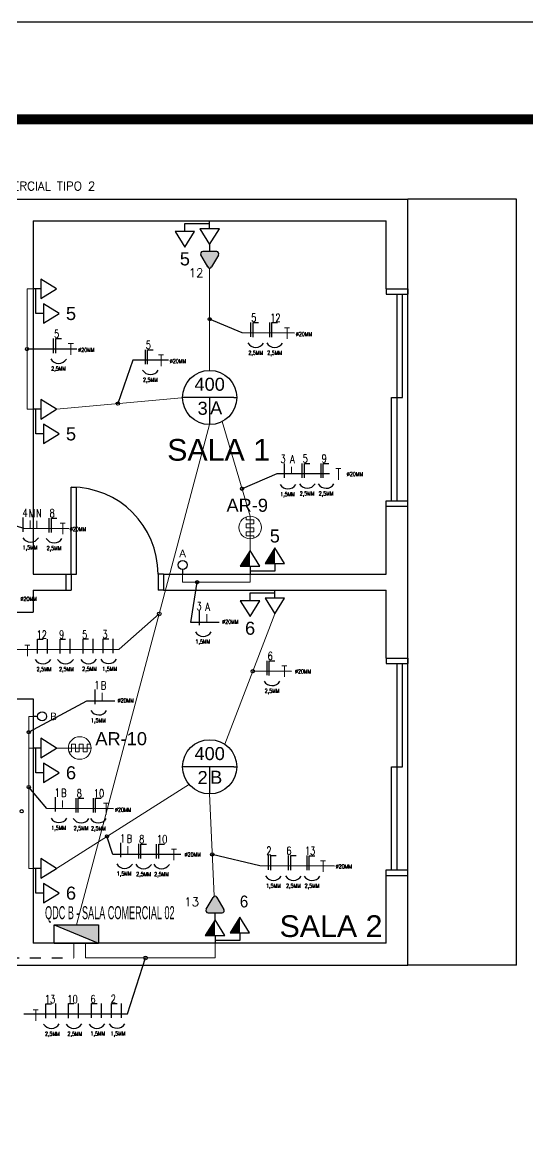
# Model space of a CAD drawing. Header units: metres. Extents: x 2999 to 3164, y 1641 to 1678.
# Drawn here: x 3037.2 to 3041.86, y 1667.97 to 1678.17 of the extents above; entities that cross this region are included whole.
import ezdxf
from ezdxf.enums import TextEntityAlignment as Align

# ---------------------------------------------------------------- set-up
doc = ezdxf.new("R2010")
doc.units = ezdxf.units.M
doc.linetypes.add('DASHDOT', pattern=[1, 0.5, -0.25, 0, -0.25])
for name, color, linetype in [('ARQ-FOLHA', 7, 'Continuous'), ('ELETRODUTO EMBUTIDO LAJE PAREDE', 2, 'Continuous'), ('ELETRODUTO LUMINÁRIA', 3, 'Continuous'), ('ELETRODUTO TEXTO', 250, 'Continuous'), ('LEGENDA_TEXTO', 136, 'Continuous'), ('PAREDE', 4, 'Continuous'), ('PDF3_DI-Barramento Fase 3', 4, 'Continuous'), ('TOMADAS-ENERGIA', 1, 'Continuous'), ('VISTA', 251, 'Continuous')]:
    doc.layers.add(name, color=color, linetype=linetype)
for name, color, linetype, lineweight in [('ELETRODUTOS', 5, 'Continuous', 20), ('REDE ELETRICA', 7, 'Continuous', 9), ('TOMADAS', 20, 'Continuous', 13)]:
    doc.layers.add(name, color=color, linetype=linetype, lineweight=lineweight)
doc.styles.add('GYN_Carimbo_Página', font='arial.ttf', dxfattribs={"height": 0.6})
doc.styles.add('GYN_Dispositivos', font='arial.ttf', dxfattribs={"height": 0.2})
doc.styles.add('ROMAND', font='romand__.ttf', dxfattribs={"width": 0.75})
doc.styles.add('ROMANS', font='ROMANS.shx', dxfattribs={"width": 0.8, "height": 0.1})
doc.styles.add('SIMPLEX', font='simplex.shx', dxfattribs={"height": 0.1})
doc.styles.get("Standard").update_dxf_attribs({"font": 'arial.ttf', "height": 0.2})

# ---------------------------------------------------------------- blocks, each defined once
blk = doc.blocks.new('*U62')
for p, q in [((-0.373, 0), (-0.416, 0)), ((0.373, 0), (-0.373, 0)), ((0, 0), (0, -0.373)), ((0.373, 0), (0.416, 0)), ((0, -0.373), (0, -0.416))]:
    blk.add_line(p, q)
blk.add_circle((0, 0), 0.416)
at = {"color": 7, "style": 'GYN_Dispositivos'}
blk.add_attdef('P', text='', height=0.2, dxfattribs=at).set_placement((0, 0.16), align=Align.BOTTOM_CENTER)
blk.add_attdef('CI', text='', height=0.2, dxfattribs=at).set_placement((-0.16, 0), align=Align.TOP_RIGHT)
blk.add_attdef('CM', text='', height=0.2, dxfattribs=at).set_placement((0.16, 0), align=Align.TOP_LEFT)
blk = doc.blocks.new('*U53')
for p, q in [((0, 0.36), (-0.15, 0.12)), ((0.15, 0.12), (0, 0.36)), ((-0.15, 0.12), (0.15, 0.12)), ((0, 0.12), (0, 0))]:
    blk.add_line(p, q)
at = {"layer": 'REDE ELETRICA', "style": 'GYN_Carimbo_Página'}
blk.add_attdef('CIRCUITO', text='', height=0.2, dxfattribs=at).set_placement((0, 0.542), align=Align.MIDDLE_CENTER)
blk = doc.blocks.new('*U54')
for points in [[(0, 0.36), (-0.075, 0.24), (0, 0.24)], [(0, 0.24), (-0.075, 0.24), (-0.15, 0.12), (0, 0.12)]]:
    blk.add_hatch(color=256).paths.add_polyline_path(points)
for p, q in [((0, 0.36), (-0.15, 0.12)), ((0.15, 0.12), (0, 0.36)), ((-0.15, 0.12), (0.15, 0.12)), ((0, 0.12), (0, 0))]:
    blk.add_line(p, q)
at = {"layer": 'REDE ELETRICA', "style": 'GYN_Carimbo_Página'}
blk.add_attdef('CIRCUITO', text='', height=0.2, dxfattribs=at).set_placement((0, 0.542), align=Align.MIDDLE_CENTER)
blk = doc.blocks.new('TEALT03')
for p, q in [((-1.62, 1.95), (-0.35, 4.14)), ((0.35, 4.14), (1.63, 1.92)), ((-1.3, 1.32), (1.28, 1.32)), ((0, 0), (0, 1.32))]:
    blk.add_line(p, q)
for centre, start, end in [((0, 3.97), 26.0479, 153.9521), ((-1.3, 1.71), 143.1332, 270.777), ((1.3, 1.71), 267.1811, 32.5689)]:
    blk.add_arc(centre, 0.393, start, end)
at = {"linetype": 'Continuous'}
for points in [[(-1.62, 1.95), (1.49, 1.37), (-0.35, 4.14)], [(-0.35, 4.14), (1.64, 1.52), (-0.21, 4.3)], [(1.64, 1.52), (-0.35, 4.14), (1.49, 1.37)], [(-0.21, 4.3), (1.69, 1.72), (0, 4.36)], [(1.69, 1.72), (-0.21, 4.3), (1.64, 1.52)], [(0, 4.36), (1.63, 1.92), (0.21, 4.3)], [(1.63, 1.92), (0, 4.36), (1.69, 1.72)], [(0.35, 4.14), (0.21, 4.3), (1.63, 1.92)], [(-1.69, 1.75), (1.28, 1.32), (-1.62, 1.95)], [(1.28, 1.32), (-1.69, 1.75), (-1.31, 1.32)], [(-1.66, 1.54), (-1.31, 1.32), (-1.69, 1.75)], [(-1.31, 1.32), (-1.66, 1.54), (-1.51, 1.38)], [(1.49, 1.37), (-1.62, 1.95), (1.28, 1.32)]]:
    blk.add_solid(points, dxfattribs=at)
at = {"style": 'ROMANS', "flags": 8}
for tag, p in [('020', (-4.82, 2.03)), ('001', (3.51, 2.07))]:
    blk.add_attdef(tag, text='', height=1.6, dxfattribs=at).set_placement(p, align=Align.MIDDLE_CENTER)
blk = doc.blocks.new('TomadaAr')
at = {"layer": 'TOMADAS', "ltscale": 3}
for p, q in [((-0.036, 0.311), (-0.036, 0.282)), ((0, 0.318), (0, 0)), ((-0.036, 0.282), (0.036, 0.282)), ((-0.036, 0.245), (0.036, 0.245)), ((-0.036, 0.245), (-0.036, 0.209)), ((-0.036, 0.209), (0.036, 0.209)), ((0.036, 0.282), (0.036, 0.245)), ((0.036, 0.209), (0.036, 0.173)), ((-0.036, 0.173), (0.036, 0.173)), ((-0.036, 0.173), (-0.036, 0.136)), ((-0.036, 0.136), (0.036, 0.136)), ((0.036, 0.136), (0.036, 0.116))]:
    blk.add_line(p, q, dxfattribs=at)
blk.add_circle((0, 0.213), 0.104, dxfattribs=at)
blk.add_attdef('AR-CI', text='', height=0.12).set_placement((-0.026, 0.357), align=Align.CENTER)
blk = doc.blocks.new('*U50')
blk.add_line((0, 0.12), (0, 0))
blk.add_circle((0, 0.24), 0.12)
at = {"layer": 'REDE ELETRICA', "style": 'GYN_Carimbo_Página'}
blk.add_attdef('COMANDO', text='', height=0.2, dxfattribs=at).set_placement((0, 0.542), align=Align.MIDDLE_CENTER)
blk = doc.blocks.new('Quadro terminal.')
blk.add_hatch(color=256).paths.add_polyline_path([(-0.34, 0.212), (0.34, -0.071), (0.34, 0.212)])
at = {"ltscale": 0.05}
for p, q in [((-0.34, -0.071), (-0.34, 0.212)), ((-0.34, 0.212), (0.34, 0.212)), ((-0.34, 0.212), (0.34, -0.071)), ((0.34, 0.212), (0.34, -0.071)), ((-0.34, -0.071), (0.34, -0.071))]:
    blk.add_line(p, q, dxfattribs=at)
at = {"layer": 'REDE ELETRICA', "style": 'GYN_Carimbo_Página'}
blk.add_attdef('CM', text='', height=0.2, rotation=360, dxfattribs=at).set_placement((-0.254, 0.238), align=Align.BOTTOM_LEFT)
blk = doc.blocks.new('FOLHA A2')
at = {"layer": 'ARQ-FOLHA'}
blk.add_line((594, 0), (0, 0), dxfattribs=at)
at = {"layer": 'ARQ-FOLHA', "const_width": 1}
blk.add_lwpolyline([(25, -410), (584, -410), (584, -10), (25, -10), (25, -410)], dxfattribs=at)

msp = doc.modelspace()

# ---------------------------------------------------------------- linework, layer by layer
msp.add_line((3041.755, 1669.547), (3041.755, 1676.477))
for points in [[(3041.755, 1676.537), (3040.755, 1676.537)], [(3041.755, 1676.417), (3041.755, 1676.537)], [(3041.755, 1673.127), (3041.755, 1673.247)], [(3041.755, 1669.487), (3041.755, 1669.607)], [(3041.755, 1669.487), (3040.755, 1669.487)]]:
    msp.add_lwpolyline(points)
at = {"layer": 'ELETRODUTO EMBUTIDO LAJE PAREDE', "linetype": 'DASHDOT', "ltscale": 0.005}
msp.add_line((3034.276, 1669.553), (3037.681, 1669.553), dxfattribs=at)
at = {"layer": 'ELETRODUTO LUMINÁRIA'}
for p, q in [((3038.702, 1676.313), (3038.93, 1676.313)), ((3037.329, 1675.485), (3037.329, 1675.712)), ((3037.329, 1674.377), (3037.329, 1674.604)), ((3039.53, 1673.112), (3039.302, 1673.112)), ((3039.302, 1672.913), (3039.53, 1672.913)), ((3037.329, 1671.257), (3037.329, 1671.485)), ((3037.329, 1670.149), (3037.329, 1670.377)), ((3039.208, 1669.712), (3038.98, 1669.712))]:
    msp.add_line(p, q, dxfattribs=at)
at = {"layer": 'ELETRODUTO TEXTO', "linetype": 'Continuous', "ltscale": 0.005}
for p, q in [((3039.228, 1675.306), (3038.93, 1675.433)), ((3038.224, 1675.055), (3038.086, 1674.656)), ((3039.549, 1674.009), (3039.228, 1673.872)), ((3037.219, 1673.505), (3036.907, 1673.606)), ((3038.757, 1672.642), (3038.815, 1673.012)), ((3038.098, 1672.394), (3038.466, 1672.72)), ((3037.796, 1671.917), (3037.265, 1671.631)), ((3037.43, 1670.927), (3037.265, 1671.125)), ((3038.04, 1670.506), (3037.985, 1670.672)), ((3039.392, 1670.399), (3038.954, 1670.505)), ((3038.175, 1669.038), (3038.34, 1669.553))]:
    msp.add_line(p, q, dxfattribs=at)
at = {"layer": 'ELETRODUTO TEXTO', "linetype": 'Continuous'}
for p, q in [((3039.712, 1675.304), (3039.228, 1675.306)), ((3037.708, 1675.157), (3037.249, 1675.158)), ((3038.552, 1675.055), (3038.224, 1675.055)), ((3040.033, 1674.008), (3039.549, 1674.009)), ((3037.637, 1673.504), (3037.219, 1673.505)), ((3039.018, 1672.641), (3038.757, 1672.642)), ((3037.142, 1672.393), (3038.098, 1672.394)), ((3039.683, 1672.19), (3039.327, 1672.192)), ((3038.057, 1671.917), (3037.796, 1671.917)), ((3038.045, 1670.926), (3037.43, 1670.927)), ((3038.666, 1670.504), (3038.04, 1670.506)), ((3040.079, 1670.397), (3039.392, 1670.399)), ((3037.219, 1669.037), (3038.175, 1669.038))]:
    msp.add_line(p, q, dxfattribs=at)
at = {"layer": 'ELETRODUTO TEXTO', "linetype": 'Continuous', "ltscale": 0.005}
for centre, radius in [((3038.93, 1675.433), 0.0149), ((3037.249, 1675.158), 0.0149), ((3038.086, 1674.656), 0.0149), ((3039.228, 1673.872), 0.0149), ((3038.815, 1673.012), 0.0149), ((3038.466, 1672.72), 0.017), ((3039.327, 1672.192), 0.0149), ((3037.265, 1671.631), 0.0149), ((3037.265, 1671.125), 0.0149), ((3037.2, 1670.903), 0.0149), ((3037.985, 1670.672), 0.0149), ((3038.954, 1670.505), 0.0149), ((3038.34, 1669.553), 0.017)]:
    msp.add_circle(centre, radius, dxfattribs=at)
at = {"layer": 'ELETRODUTO TEXTO'}
for centre, start, end in [((3039.355, 1675.258), 210.9889, 328.0806), ((3039.529, 1675.258), 210.9889, 328.0806), ((3037.54, 1675.111), 210.9889, 328.0806), ((3038.385, 1675.008), 210.9889, 328.0806), ((3039.651, 1673.955, 0.169), 210.9889, 328.0806), ((3039.828, 1673.962), 210.9889, 328.0806), ((3040.002, 1673.961), 210.9889, 328.0806), ((3037.282, 1673.465), 210.9889, 328.0806), ((3037.499, 1673.458), 210.9889, 328.0806), ((3038.872, 1672.598, 0.169), 210.9889, 328.0806), ((3037.396, 1672.345), 211.9194, 329.0111), ((3037.603, 1672.345), 211.9194, 329.0111), ((3037.815, 1672.346), 211.9194, 329.0111), ((3038, 1672.347), 211.9194, 329.0111), ((3039.504, 1672.144), 210.9889, 328.0806), ((3037.91, 1671.874, 0.169), 210.9889, 328.0806), ((3037.544, 1670.883, 0.169), 210.9889, 328.0806), ((3037.747, 1670.88), 210.9889, 328.0806), ((3037.906, 1670.88), 210.9889, 328.0806), ((3038.147, 1670.462, 0.169), 210.9889, 328.0806), ((3038.322, 1670.458), 210.9889, 328.0806), ((3038.488, 1670.458), 210.9889, 328.0806), ((3039.517, 1670.351), 210.9889, 328.0806), ((3039.701, 1670.351), 210.9889, 328.0806), ((3039.872, 1670.35), 210.9889, 328.0806), ((3037.473, 1668.988), 211.9194, 329.0111), ((3037.68, 1668.989), 211.9194, 329.0111), ((3037.892, 1668.989), 211.9194, 329.0111), ((3038.078, 1668.99), 211.9194, 329.0111)]:
    msp.add_arc(centre, 0.0848, start, end, dxfattribs=at)
at = {"layer": 'ELETRODUTOS'}
for p, q in [((3038.93, 1674.962), (3038.93, 1675.903)), ((3037.249, 1674.604), (3037.249, 1675.712)), ((3037.305, 1675.712), (3037.249, 1675.712)), ((3038.706, 1674.712), (3037.521, 1674.604)), ((3037.305, 1674.604), (3037.249, 1674.604)), ((3039.046, 1674.492), (3039.302, 1673.621)), ((3037.703, 1669.857), (3038.93, 1674.463)), ((3039.07, 1671.519), (3039.53, 1672.721)), ((3037.265, 1670.377), (3037.265, 1671.485)), ((3037.305, 1671.485), (3037.265, 1671.485)), ((3038.744, 1671.153), (3037.521, 1670.377)), ((3038.93, 1671.063), (3038.971, 1670.124)), ((3037.305, 1670.377), (3037.265, 1670.377))]:
    msp.add_line(p, q, dxfattribs=at)
at = {"layer": 'ELETRODUTOS', "linetype": 'Continuous', "ltscale": 0.005}
for p, q in [((3038.681, 1673.087), (3038.681, 1673.012)), ((3039.302, 1673.087), (3039.302, 1673.012)), ((3039.302, 1673.012), (3038.681, 1673.012)), ((3037.265, 1671.485), (3037.265, 1671.776)), ((3037.305, 1671.776), (3037.265, 1671.776)), ((3037.681, 1669.553), (3037.681, 1669.687)), ((3037.788, 1669.687), (3037.788, 1669.553)), ((3038.98, 1669.687), (3038.98, 1669.553)), ((3037.788, 1669.553), (3038.98, 1669.553))]:
    msp.add_line(p, q, dxfattribs=at)
at = {"layer": 'PAREDE', "linetype": 'Continuous'}
for p, q in [((3036.88, 1676.537), (3040.755, 1676.537)), ((3040.755, 1675.712), (3040.755, 1676.537)), ((3040.555, 1675.712), (3040.555, 1676.337)), ((3040.555, 1675.712), (3040.755, 1675.712)), ((3040.555, 1673.087), (3040.555, 1673.712)), ((3040.555, 1673.712), (3040.755, 1673.712)), ((3040.755, 1672.312), (3040.755, 1673.712)), ((3037.305, 1673.087), (3037.605, 1673.087)), ((3037.605, 1673.087), (3037.605, 1672.937)), ((3038.505, 1673.087), (3040.555, 1673.087)), ((3038.505, 1673.087), (3038.505, 1672.937)), ((3037.305, 1672.937), (3037.605, 1672.937)), ((3038.505, 1672.937), (3040.555, 1672.937)), ((3040.555, 1672.312), (3040.555, 1672.937)), ((3040.555, 1672.312), (3040.755, 1672.312)), ((3040.555, 1669.687), (3040.555, 1670.312)), ((3040.555, 1670.312), (3040.755, 1670.312)), ((3040.755, 1669.487), (3040.755, 1670.312))]:
    msp.add_line(p, q, dxfattribs=at)
at = {"layer": 'PAREDE'}
for p, q in [((3037.305, 1676.337), (3040.555, 1676.337)), ((3037.305, 1676.337), (3037.305, 1673.087)), ((3037.305, 1672.937), (3037.305, 1672.737)), ((3037.155, 1672.737), (3037.305, 1672.737)), ((3037.155, 1671.937), (3037.305, 1671.937)), ((3037.305, 1671.937), (3037.305, 1669.687)), ((3040.555, 1669.687), (3037.305, 1669.687)), ((3036.28, 1669.487), (3040.755, 1669.487))]:
    msp.add_line(p, q, dxfattribs=at)
at = {"layer": 'VISTA', "linetype": 'Continuous'}
for p, q in [((3040.555, 1675.712), (3040.555, 1675.662)), ((3040.755, 1675.712), (3040.755, 1675.662)), ((3040.755, 1673.712), (3040.755, 1675.712)), ((3040.555, 1675.662), (3040.755, 1675.662)), ((3040.655, 1673.762), (3040.655, 1675.662)), ((3040.705, 1674.712), (3040.705, 1675.662)), ((3040.605, 1673.762), (3040.605, 1674.712)), ((3040.605, 1674.712), (3040.705, 1674.712)), ((3037.655, 1673.087), (3037.655, 1673.887)), ((3037.655, 1673.887), (3037.705, 1673.887)), ((3037.705, 1673.087), (3037.705, 1673.887)), ((3040.555, 1673.712), (3040.555, 1673.762)), ((3040.555, 1673.762), (3040.755, 1673.762)), ((3040.755, 1673.712), (3040.755, 1673.762)), ((3037.605, 1673.087), (3037.655, 1673.087)), ((3037.655, 1673.087), (3037.655, 1672.937)), ((3037.655, 1673.087), (3037.705, 1673.087)), ((3038.505, 1673.087), (3038.455, 1673.087)), ((3038.455, 1673.087), (3038.455, 1672.937)), ((3037.605, 1672.937), (3037.655, 1672.937)), ((3038.505, 1672.937), (3038.455, 1672.937)), ((3040.555, 1672.312), (3040.555, 1672.262)), ((3040.555, 1672.262), (3040.755, 1672.262)), ((3040.655, 1670.362), (3040.655, 1672.262)), ((3040.705, 1671.312), (3040.705, 1672.262)), ((3040.755, 1672.312), (3040.755, 1672.262)), ((3040.755, 1670.312), (3040.755, 1672.312)), ((3040.605, 1670.362), (3040.605, 1671.312)), ((3040.605, 1671.312), (3040.705, 1671.312)), ((3040.555, 1670.312), (3040.555, 1670.362)), ((3040.555, 1670.362), (3040.755, 1670.362)), ((3040.755, 1670.312), (3040.755, 1670.362))]:
    msp.add_line(p, q, dxfattribs=at)
msp.add_arc((3037.655, 1673.087), 0.8, 0, 90, dxfattribs=at)

# ---------------------------------------------------------------- block references
at = {"layer": 'ARQ-FOLHA', "xscale": 0.08952391981061225, "yscale": 0.08952391981061225, "zscale": 0.08952391981061225}
msp.add_blockref('FOLHA A2', (2999.093, 1678.168), dxfattribs=at)
at = {"layer": 'ELETRODUTO LUMINÁRIA', "xscale": 0.6000000000000001, "yscale": 0.6000000000000001, "zscale": 0.6000000000000001}
for p, rotation in [((3038.93, 1676.337), 180), ((3037.305, 1675.712), 270), ((3037.305, 1674.604), 270), ((3039.53, 1672.937), 180), ((3037.305, 1671.485), 270), ((3037.305, 1670.377), 270)]:
    msp.add_blockref('*U53', p, dxfattribs=dict(at, rotation=rotation))
at = {"layer": 'ELETRODUTO LUMINÁRIA'}
ref = msp.add_blockref('*U53', (3038.702, 1676.313), dxfattribs=dict(at, xscale=0.6000000000000001, yscale=0.6000000000000001, zscale=0.6000000000000001, rotation=180))
ref.add_attrib('CIRCUITO', '5', dxfattribs={"layer": 'REDE ELETRICA', "height": 0.12, "style": 'GYN_Carimbo_Página'}).set_placement((3038.702, 1675.988), align=Align.MIDDLE_CENTER)
ref = msp.add_blockref('*U53', (3037.329, 1675.485), dxfattribs=dict(at, xscale=0.6000000000000001, yscale=0.6000000000000001, zscale=0.6000000000000001, rotation=270))
ref.add_attrib('CIRCUITO', '5', dxfattribs={"layer": 'REDE ELETRICA', "height": 0.12, "style": 'GYN_Carimbo_Página'}).set_placement((3037.654, 1675.485), align=Align.MIDDLE_CENTER)
ref = msp.add_blockref('*U62', (3038.93, 1674.712), dxfattribs=dict(at, xscale=0.6000000000000001, yscale=0.6000000000000001, zscale=0.6000000000000001))
ref.add_attrib('P', '400', dxfattribs={"layer": '0', "color": 7, "height": 0.12, "style": 'GYN_Dispositivos'}).set_placement((3038.93, 1674.738), align=Align.BOTTOM_CENTER)
ref.add_attrib('CI', '3', dxfattribs={"layer": '0', "color": 7, "height": 0.12, "style": 'GYN_Dispositivos'}).set_placement((3038.912, 1674.673), align=Align.TOP_RIGHT)
ref.add_attrib('CM', 'A', dxfattribs={"layer": '0', "color": 7, "height": 0.12, "style": 'GYN_Dispositivos'}).set_placement((3038.934, 1674.676), align=Align.TOP_LEFT)
ref = msp.add_blockref('*U53', (3037.329, 1674.377), dxfattribs=dict(at, xscale=0.6000000000000001, yscale=0.6000000000000001, zscale=0.6000000000000001, rotation=270))
ref.add_attrib('CIRCUITO', '5', dxfattribs={"layer": 'REDE ELETRICA', "height": 0.12, "style": 'GYN_Carimbo_Página'}).set_placement((3037.654, 1674.377), align=Align.MIDDLE_CENTER)
for name, p, xscale, yscale, zscale, values in [('*U54', (3039.53, 1673.112), 0.6000000000000001, 0.6000000000000001, 0.6000000000000001, {'CIRCUITO': '5'}), ('*U50', (3038.681, 1673.087), 0.3470493322652681, 0.3470493322652681, 0.3470493322652681, {'COMANDO': 'A'})]:
    msp.add_blockref(name, p, dxfattribs=dict(at, xscale=xscale, yscale=yscale, zscale=zscale)).add_auto_attribs(values)
at = {"layer": 'ELETRODUTO LUMINÁRIA', "xscale": 0.6000000000000001, "yscale": 0.6000000000000001, "zscale": 0.6000000000000001}
for p in [(3039.302, 1673.087), (3038.98, 1669.687)]:
    msp.add_blockref('*U54', p, dxfattribs=at)
at = {"layer": 'ELETRODUTO LUMINÁRIA'}
ref = msp.add_blockref('*U53', (3039.302, 1672.913), dxfattribs=dict(at, xscale=0.6000000000000001, yscale=0.6000000000000001, zscale=0.6000000000000001, rotation=180))
ref.add_attrib('CIRCUITO', '6', dxfattribs={"layer": 'REDE ELETRICA', "height": 0.12, "style": 'GYN_Carimbo_Página'}).set_placement((3039.302, 1672.588), align=Align.MIDDLE_CENTER)
ref = msp.add_blockref('*U50', (3037.305, 1671.776), dxfattribs=dict(at, xscale=0.3470493322652681, yscale=0.3470493322652681, zscale=0.3470493322652681, rotation=270))
ref.add_attrib('COMANDO', 'B', dxfattribs={"layer": 'REDE ELETRICA', "height": 0.0694, "style": 'GYN_Carimbo_Página'}).set_placement((3037.493, 1671.776), align=Align.MIDDLE_CENTER)
ref = msp.add_blockref('*U62', (3038.93, 1671.312), dxfattribs=dict(at, xscale=0.6000000000000001, yscale=0.6000000000000001, zscale=0.6000000000000001))
ref.add_attrib('P', '400', dxfattribs={"layer": '0', "color": 7, "height": 0.12, "style": 'GYN_Dispositivos'}).set_placement((3038.93, 1671.338), align=Align.BOTTOM_CENTER)
ref.add_attrib('CI', '2', dxfattribs={"layer": '0', "color": 7, "height": 0.12, "style": 'GYN_Dispositivos'}).set_placement((3038.912, 1671.273), align=Align.TOP_RIGHT)
ref.add_attrib('CM', 'B', dxfattribs={"layer": '0', "color": 7, "height": 0.12, "style": 'GYN_Dispositivos'}).set_placement((3038.934, 1671.276), align=Align.TOP_LEFT)
ref = msp.add_blockref('*U53', (3037.329, 1671.257), dxfattribs=dict(at, xscale=0.6000000000000001, yscale=0.6000000000000001, zscale=0.6000000000000001, rotation=270))
ref.add_attrib('CIRCUITO', '6', dxfattribs={"layer": 'REDE ELETRICA', "height": 0.12, "style": 'GYN_Carimbo_Página'}).set_placement((3037.654, 1671.257), align=Align.MIDDLE_CENTER)
ref = msp.add_blockref('*U53', (3037.329, 1670.149), dxfattribs=dict(at, xscale=0.6000000000000001, yscale=0.6000000000000001, zscale=0.6000000000000001, rotation=270))
ref.add_attrib('CIRCUITO', '6', dxfattribs={"layer": 'REDE ELETRICA', "height": 0.12, "style": 'GYN_Carimbo_Página'}).set_placement((3037.654, 1670.149), align=Align.MIDDLE_CENTER)
ref = msp.add_blockref('*U54', (3039.208, 1669.712), dxfattribs=dict(at, xscale=0.6000000000000001, yscale=0.6000000000000001, zscale=0.6000000000000001))
ref.add_attrib('CIRCUITO', '6', dxfattribs={"layer": 'REDE ELETRICA', "height": 0.109, "style": 'GYN_Carimbo_Página', "width": 0.910156}).set_placement((3039.208, 1670.072), align=Align.MIDDLE_LEFT)
ref = msp.add_blockref('Quadro terminal.', (3037.703, 1669.73), dxfattribs=dict(at, xscale=0.6000000000000001, yscale=0.6000000000000001, zscale=0.6000000000000001))
ref.add_attrib('CM', 'QDC B - SALA COMERCIAL 02', dxfattribs={"layer": 'REDE ELETRICA', "height": 0.12, "rotation": 360, "style": 'GYN_Carimbo_Página', "width": 0.5}).set_placement((3037.415, 1669.873), align=Align.BOTTOM_LEFT)
at = {"layer": 'PDF3_DI-Barramento Fase 3'}
ref = msp.add_blockref('TomadaAr', (3039.302, 1673.303), dxfattribs=at)
ref.add_attrib('AR-CI', 'AR-9', dxfattribs={"layer": '0', "color": 7, "height": 0.12}).set_placement((3039.276, 1673.66), align=Align.CENTER)
ref = msp.add_blockref('TomadaAr', (3037.521, 1671.485), dxfattribs=dict(at, rotation=270))
ref.add_attrib('AR-CI', 'AR-10', (3037.878, 1671.511), dxfattribs={"layer": '0', "color": 7, "height": 0.12})
at = {"layer": 'TOMADAS-ENERGIA'}
ref = msp.add_blockref('TEALT03', (3038.93, 1676.121), dxfattribs=dict(at, xscale=0.04999999999999999, yscale=0.04999999999999999, zscale=0.04999999999999999, rotation=180))
ref.add_attrib('001', '12', dxfattribs={"layer": '0', "height": 0.08, "style": 'ROMANS'}).set_placement((3038.736, 1675.859), align=Align.MIDDLE_LEFT)
ref = msp.add_blockref('TEALT03', (3038.98, 1669.903), dxfattribs=dict(at, xscale=0.04999999999999999, yscale=0.04999999999999999, zscale=0.04999999999999999))
ref.add_attrib('020', '13', dxfattribs={"layer": '0', "height": 0.08, "style": 'ROMANS'}).set_placement((3038.833, 1670.005), align=Align.BOTTOM_RIGHT)

# ---------------------------------------------------------------- texts
for s, p in [('SALA 1', (3038.539, 1674.13)), ('SALA 2', (3039.573, 1669.745))]:
    msp.add_text(s, height=0.2).set_placement(p)
at = {"layer": 'ELETRODUTO TEXTO', "style": 'ROMAND', "width": 0.75}
for s, height, p in [('5', 0.0737, (3039.313, 1675.388)), ('12', 0.0737, (3039.487, 1675.387)), ('5', 0.0737, (3037.498, 1675.24)), ('T', 0.103, (3039.616, 1675.221)), ('%%C20MM', 0.0369, (3039.723, 1675.267)), ('T', 0.103, (3037.626, 1675.074)), ('5', 0.0737, (3038.343, 1675.138)), ('%%C20MM', 0.0369, (3037.72, 1675.12)), ('T', 0.103, (3038.456, 1674.971)), ('2,5MM', 0.0369, (3039.286, 1675.095)), ('2,5MM', 0.0369, (3039.46, 1675.094)), ('%%C20MM', 0.0369, (3038.563, 1675.018)), ('2,5MM', 0.0369, (3037.471, 1674.948)), ('2,5MM', 0.0369, (3038.316, 1674.845)), ('3', 0.0737, (3039.582, 1674.088, -0.169)), ('5', 0.0737, (3039.786, 1674.091)), ('9', 0.0737, (3039.96, 1674.091)), ('A', 0.0737, (3039.67, 1674.084)), ('T', 0.103, (3040.089, 1673.924)), ('%%C20MM', 0.0369, (3040.192, 1673.978)), ('1,5MM', 0.0369, (3039.579, 1673.792, 0.169)), ('2,5MM', 0.0369, (3039.759, 1673.799)), ('2,5MM', 0.0369, (3039.933, 1673.798)), ('4', 0.0737, (3037.208, 1673.59, -0.169)), ('M', 0.0737, (3037.267, 1673.588, -0.169)), ('N', 0.0737, (3037.332, 1673.587, -0.169)), ('8', 0.0737, (3037.457, 1673.588)), ('T', 0.103, (3037.552, 1673.422)), ('%%C20MM', 0.0369, (3037.643, 1673.471)), ('1,5MM', 0.0369, (3037.209, 1673.302)), ('2,5MM', 0.0369, (3037.43, 1673.295)), ('%%C20MM', 0.0369, (3037.189, 1672.829)), ('3', 0.0737, (3038.809, 1672.733, -0.169)), ('A', 0.0737, (3038.89, 1672.727)), ('%%C20MM', 0.0369, (3039.045, 1672.618)), ('12', 0.0737, (3037.337, 1672.47)), ('9', 0.0737, (3037.544, 1672.471)), ('5', 0.0737, (3037.756, 1672.472)), ('3', 0.0737, (3037.942, 1672.473)), ('1,5MM', 0.0369, (3038.799, 1672.435, 0.169)), ('T', 0.103, (3037.226, 1672.299)), ('6', 0.0737, (3039.463, 1672.274)), ('2,5MM', 0.0369, (3037.337, 1672.181)), ('2,5MM', 0.0369, (3037.544, 1672.182)), ('2,5MM', 0.0369, (3037.756, 1672.183)), ('1,5MM', 0.0369, (3037.942, 1672.183)), ('T', 0.103, (3039.591, 1672.108)), ('%%C20MM', 0.0369, (3039.715, 1672.161)), ('1', 0.0737, (3037.869, 1672.005)), ('B', 0.0737, (3037.929, 1672.003)), ('%%C20MM', 0.0369, (3038.083, 1671.893)), ('2,5MM', 0.0369, (3039.436, 1671.981)), ('1,5MM', 0.0369, (3037.838, 1671.71, 0.169)), ('1', 0.0737, (3037.503, 1671.015)), ('B', 0.0737, (3037.563, 1671.012)), ('8', 0.0737, (3037.706, 1671.009)), ('10', 0.0737, (3037.864, 1671.009)), ('T', 0.103, (3037.951, 1670.842)), ('%%C20MM', 0.0369, (3038.059, 1670.887)), ('1,5MM', 0.0369, (3037.472, 1670.72, 0.169)), ('2,5MM', 0.0369, (3037.679, 1670.717)), ('2,5MM', 0.0369, (3037.838, 1670.716)), ('1', 0.0737, (3038.106, 1670.594)), ('B', 0.0737, (3038.166, 1670.591)), ('8', 0.0737, (3038.281, 1670.587)), ('10', 0.0737, (3038.446, 1670.587)), ('T', 0.103, (3038.575, 1670.421)), ('%%C20MM', 0.0369, (3038.699, 1670.474)), ('2', 0.0737, (3039.452, 1670.481)), ('6', 0.0737, (3039.636, 1670.48)), ('13', 0.0737, (3039.807, 1670.48)), ('T', 0.103, (3039.947, 1670.314)), ('%%C20MM', 0.0369, (3040.09, 1670.365)), ('1,5MM', 0.0369, (3038.075, 1670.299, 0.169)), ('2,5MM', 0.0369, (3038.254, 1670.295)), ('2,5MM', 0.0369, (3038.419, 1670.294)), ('1,5MM', 0.0369, (3039.449, 1670.188)), ('2,5MM', 0.0369, (3039.633, 1670.188)), ('2,5MM', 0.0369, (3039.804, 1670.187)), ('13', 0.0737, (3037.414, 1669.114)), ('10', 0.0737, (3037.621, 1669.114)), ('6', 0.0737, (3037.833, 1669.115)), ('2', 0.0737, (3038.019, 1669.116)), ('T', 0.103, (3037.303, 1668.942)), ('2,5MM', 0.0369, (3037.414, 1668.825)), ('2,5MM', 0.0369, (3037.621, 1668.825)), ('1,5MM', 0.0369, (3037.833, 1668.826)), ('1,5MM', 0.0369, (3038.019, 1668.827))]:
    msp.add_text(s, height=height, dxfattribs=at).set_placement(p, align=Align.BOTTOM_LEFT)
for height, p in [(0.133, (3039.326, 1675.442)), (0.133, (3039.5, 1675.441)), (0.133, (3037.511, 1675.294)), (0.133, (3038.356, 1675.192)), (0.133, (3039.635, 1674.145, 0.169)), (0.133, (3039.799, 1674.145)), (0.133, (3039.973, 1674.145)), (0.0663, (3039.691, 1674.094)), (0.133, (3037.232, 1673.648)), (0.0663, (3037.288, 1673.598, -0.169)), (0.0663, (3037.348, 1673.597, -0.169)), (0.133, (3037.47, 1673.642)), (0.133, (3038.855, 1672.788, 0.169)), (0.0663, (3038.911, 1672.737)), (0.133, (3037.455, 1672.528)), (0.133, (3037.662, 1672.529)), (0.133, (3037.874, 1672.53)), (0.133, (3038.06, 1672.531)), (0.133, (3039.476, 1672.328)), (0.133, (3037.894, 1672.063, 0.169)), (0.0663, (3037.95, 1672.013)), (0.133, (3037.527, 1671.073, 0.169)), (0.133, (3037.719, 1671.063)), (0.133, (3037.878, 1671.063)), (0.0663, (3037.584, 1671.023)), (0.133, (3038.131, 1670.652, 0.169)), (0.0663, (3038.187, 1670.601)), (0.133, (3038.294, 1670.642)), (0.133, (3038.459, 1670.641)), (0.133, (3039.489, 1670.535)), (0.133, (3039.673, 1670.534)), (0.133, (3039.844, 1670.534)), (0.133, (3037.532, 1669.172)), (0.133, (3037.74, 1669.172)), (0.133, (3037.951, 1669.173)), (0.133, (3038.137, 1669.174))]:
    msp.add_text('I', height=height, rotation=180, dxfattribs=at).set_placement(p, align=Align.BOTTOM_LEFT)
at = {"layer": 'ELETRODUTO TEXTO', "style": 'ROMAND', "text_generation_flag": 2, "width": 0.75}
for p in [(3039.312, 1675.441), (3039.486, 1675.441), (3037.497, 1675.294), (3038.342, 1675.191), (3039.785, 1674.145), (3039.959, 1674.144), (3037.456, 1673.641), (3037.329, 1672.528), (3037.536, 1672.528), (3037.748, 1672.529), (3037.933, 1672.53), (3039.461, 1672.327), (3037.704, 1671.063), (3037.863, 1671.063), (3038.28, 1670.641), (3038.445, 1670.641), (3039.475, 1670.534), (3039.659, 1670.534), (3039.829, 1670.533), (3037.406, 1669.171), (3037.613, 1669.172), (3037.825, 1669.173), (3038.011, 1669.173)]:
    msp.add_text('L', height=0.133, rotation=180, dxfattribs=at).set_placement(p, align=Align.BOTTOM_LEFT)
at = {"layer": 'LEGENDA_TEXTO', "ltscale": 0.005, "insert": (3037.228, 1676.659), "char_height": 0.08, "attachment_point": 5, "style": 'SIMPLEX'}
msp.add_mtext_dynamic_manual_height_columns('SALA COMERCIAL TIPO 2', width=1.83164, gutter_width=0.225, heights=[0], dxfattribs=at)

doc.saveas('drawing.dxf')
